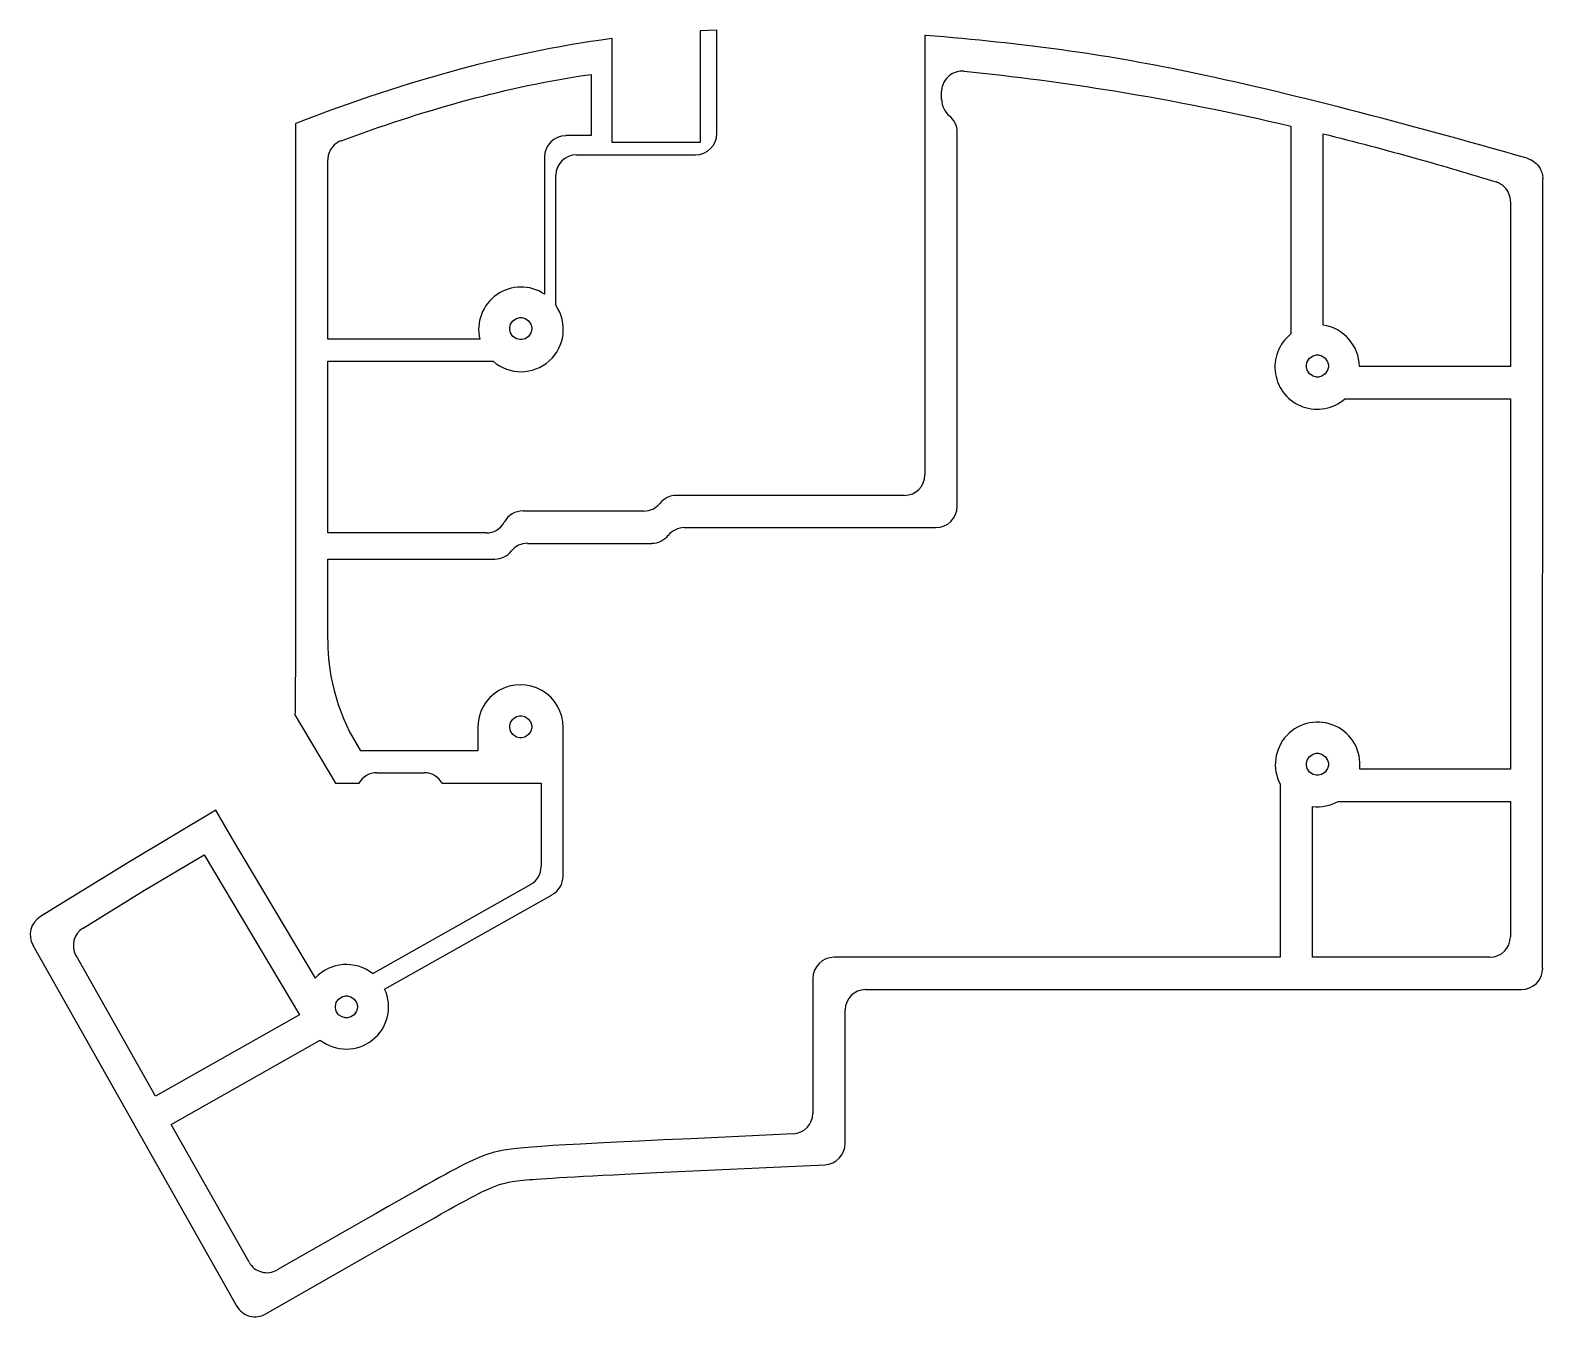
# Model space of a CAD drawing. Header units: millimetres. Extents: x -72 to 73, y -61 to 62.
import ezdxf

# ---------------------------------------------------------------- set-up
doc = ezdxf.new("R2010")
doc.units = ezdxf.units.MM
doc.layers.get('0').update_dxf_attribs({"linetype": 'CONTINUOUS'})

msp = doc.modelspace()

# ---------------------------------------------------------------- linework, layer by layer
for p, q in [((-16.32, 57.74), (-16.32, 60.81)), ((-6.32, 61.61), (-7.91, 61.54)), ((-7.91, 61.54), (-7.91, 50.88)), ((-6.32, 51.74), (-6.32, 61.61)), ((13.59, 61.12), (13.59, 19.07)), ((-19.36, 57.25), (-18.35, 57.39)), ((-18.35, 57.39), (-18.35, 51.53)), ((-16.32, 50.88), (-16.32, 57.74)), ((15.18, 54.96), (15.18, 55.74)), ((-46.62, 52.66), (-46.63, 3.32)), ((48.59, 52.44), (48.59, 32.57)), ((-18.35, 51.53), (-20.76, 51.53)), ((-7.91, 50.88), (-16.32, 50.88)), ((16.68, 16.07), (16.68, 51.84)), ((51.68, 33.4), (51.68, 51.7)), ((-43.53, 33), (-43.53, 49.2)), ((-22.81, 49.49), (-22.81, 36.37)), ((-19.76, 49.7), (-8.36, 49.7)), ((-21.72, 35.3), (-21.72, 47.74)), ((72.67, -28.11), (72.68, 47.39)), ((69.59, 45.23), (69.59, 29.44)), ((-26.13, 33.18), (-26.04, 33.48)), ((-26.04, 33.48), (-25.82, 33.82)), ((-25.82, 33.82), (-25.48, 34.05)), ((-25.48, 34.05), (-25.17, 34.13)), ((-25.17, 34.13), (-24.97, 34.13)), ((-24.97, 34.13), (-24.66, 34.05)), ((-24.66, 34.05), (-24.33, 33.82)), ((-24.33, 33.82), (-24.1, 33.48)), ((-24.1, 33.48), (-24.02, 33.18)), ((-43.53, 32.05), (-43.53, 33)), ((-28.98, 32.05), (-43.53, 32.05)), ((-26.13, 32.97), (-26.13, 33.18)), ((-26.04, 32.67), (-26.13, 32.97)), ((-25.82, 32.33), (-26.04, 32.67)), ((-25.48, 32.1), (-25.82, 32.33)), ((-25.17, 32.02), (-25.48, 32.1)), ((-24.97, 32.02), (-25.17, 32.02)), ((-24.66, 32.1), (-24.97, 32.02)), ((-24.33, 32.33), (-24.66, 32.1)), ((-24.1, 32.67), (-24.33, 32.33)), ((-24.02, 32.97), (-24.1, 32.67)), ((-24.02, 33.18), (-24.02, 32.97)), ((50.38, 30.24), (50.72, 30.47)), ((50.72, 30.47), (51.03, 30.55)), ((51.03, 30.55), (51.23, 30.55)), ((51.23, 30.55), (51.54, 30.47)), ((51.54, 30.47), (51.87, 30.24)), ((-43.54, 13.52), (-43.53, 29.96)), ((-43.53, 29.96), (-27.71, 29.96)), ((50.07, 29.6), (50.15, 29.9)), ((50.07, 29.39), (50.07, 29.6)), ((50.15, 29.09), (50.07, 29.39)), ((50.15, 29.9), (50.38, 30.24)), ((50.38, 28.75), (50.15, 29.09)), ((51.87, 30.24), (52.1, 29.9)), ((52.1, 29.09), (51.87, 28.75)), ((52.1, 29.9), (52.18, 29.6)), ((52.18, 29.39), (52.1, 29.09)), ((52.18, 29.6), (52.18, 29.39)), ((69.59, 29.44), (55.14, 29.45)), ((50.72, 28.52), (50.38, 28.75)), ((51.03, 28.44), (50.72, 28.52)), ((51.23, 28.44), (51.03, 28.44)), ((51.54, 28.52), (51.23, 28.44)), ((51.87, 28.75), (51.54, 28.52)), ((53.76, 26.36), (69.59, 26.35)), ((69.59, 26.35), (69.58, -9.07)), ((11.63, 17.12), (-10.18, 17.12)), ((-13.3, 15.62), (-24.85, 15.62)), ((-28.37, 13.52), (-43.54, 13.52)), ((-9.43, 14.03), (14.63, 14.03)), ((-24.43, 12.53), (-12.55, 12.53)), ((-43.54, 3.32), (-43.54, 11.03)), ((-43.54, 11.03), (-27.56, 11.03)), ((-43.54, 3.31), (-43.54, 3.32)), ((-46.67, -3.88), (-42.79, -10.41)), ((-26.05, -4.62), (-25.82, -4.28)), ((-25.82, -4.28), (-25.49, -4.05)), ((-25.49, -4.05), (-25.18, -3.97)), ((-25.18, -3.97), (-24.98, -3.97)), ((-24.98, -3.97), (-24.67, -4.05)), ((-24.67, -4.05), (-24.33, -4.28)), ((-24.33, -4.28), (-24.11, -4.62)), ((-29.18, -5.14), (-29.18, -7.32)), ((-26.13, -4.92), (-26.05, -4.62)), ((-26.13, -5.13), (-26.13, -4.92)), ((-26.05, -5.43), (-26.13, -5.13)), ((-25.82, -5.77), (-26.05, -5.43)), ((-25.49, -6), (-25.82, -5.77)), ((-24.33, -5.77), (-24.67, -6)), ((-24.11, -5.43), (-24.33, -5.77)), ((-24.02, -5.13), (-24.11, -5.43)), ((-24.11, -4.62), (-24.02, -4.92)), ((-24.02, -4.92), (-24.02, -5.13)), ((-21.02, -19.3), (-21.02, -5.1)), ((-25.18, -6.08), (-25.49, -6)), ((-24.98, -6.08), (-25.18, -6.08)), ((-24.67, -6), (-24.98, -6.08)), ((-29.18, -7.32), (-40.39, -7.32)), ((50.07, -8.5), (50.15, -8.2)), ((50.07, -8.71), (50.07, -8.5)), ((50.15, -8.2), (50.38, -7.86)), ((50.38, -7.86), (50.71, -7.63)), ((50.71, -7.63), (51.02, -7.55)), ((51.02, -7.55), (51.22, -7.55)), ((51.22, -7.55), (51.53, -7.63)), ((51.53, -7.63), (51.87, -7.86)), ((51.87, -7.86), (52.09, -8.2)), ((52.09, -8.2), (52.18, -8.5)), ((52.18, -8.5), (52.18, -8.71)), ((-38.84, -9.41), (-34.3, -9.41)), ((50.15, -9.01), (50.07, -8.71)), ((50.38, -9.35), (50.15, -9.01)), ((50.71, -9.58), (50.38, -9.35)), ((51.02, -9.66), (50.71, -9.58)), ((51.22, -9.66), (51.02, -9.66)), ((51.53, -9.58), (51.22, -9.66)), ((51.87, -9.35), (51.53, -9.58)), ((52.09, -9.01), (51.87, -9.35)), ((52.18, -8.71), (52.09, -9.01)), ((69.58, -9.07), (55.17, -9.07)), ((-42.79, -10.41), (-40.54, -10.41)), ((-32.6, -10.41), (-23.11, -10.41)), ((-23.11, -10.41), (-23.11, -18.39)), ((47.58, -10.53), (47.58, -27.07)), ((-54.24, -13.01), (-62.65, -18.02)), ((-52.71, -15.64), (-54.24, -13.01)), ((50.67, -27.07), (50.67, -12.64)), ((53.11, -12.16), (69.58, -12.16)), ((69.58, -12.16), (69.58, -25.11)), ((-44.72, -29.06), (-52.71, -15.64)), ((-61.05, -20.66), (-55.35, -17.26)), ((-55.35, -17.26), (-46.23, -32.57)), ((-62.65, -18.02), (-71.02, -23.16)), ((-24.11, -20.09), (-39.25, -28.64)), ((-66.94, -24.28), (-61.05, -20.66)), ((-38.09, -30.12), (-22.06, -21.08)), ((-71.73, -25.91), (-52.25, -60.41)), ((-60.02, -40.36), (-67.61, -26.91)), ((16.63, -27.06), (4.91, -27.06)), ((47.58, -27.07), (16.63, -27.06)), ((67.63, -27.07), (50.67, -27.07)), ((2.86, -29.11), (2.86, -42)), ((7.91, -30.15), (70.63, -30.16)), ((-42.8, -31.71), (-42.72, -31.4)), ((-42.8, -31.91), (-42.8, -31.71)), ((-42.72, -31.4), (-42.49, -31.07)), ((-42.49, -31.07), (-42.16, -30.84)), ((-42.16, -30.84), (-41.85, -30.76)), ((-41.85, -30.76), (-41.65, -30.76)), ((-41.65, -30.76), (-41.34, -30.84)), ((-41.34, -30.84), (-41, -31.07)), ((-41, -31.07), (-40.78, -31.4)), ((-40.78, -31.4), (-40.69, -31.71)), ((-40.69, -31.71), (-40.69, -31.91)), ((-46.23, -32.57), (-60.02, -40.36)), ((-42.72, -32.22), (-42.8, -31.91)), ((-42.49, -32.56), (-42.72, -32.22)), ((-42.16, -32.78), (-42.49, -32.56)), ((-41.85, -32.87), (-42.16, -32.78)), ((-41.65, -32.87), (-41.85, -32.87)), ((-41.34, -32.78), (-41.65, -32.87)), ((-41, -32.56), (-41.34, -32.78)), ((-40.78, -32.22), (-41, -32.56)), ((-40.69, -31.91), (-40.78, -32.22)), ((5.95, -44.87), (5.95, -32.11)), ((-58.5, -43.05), (-44.25, -35)), ((-51.06, -56.24), (-58.5, -43.05)), ((1, -43.96), (-8.79, -44.42)), ((-8.58, -47.5), (4, -46.91)), ((-41.5, -53.05), (-48.38, -56.98)), ((-49.46, -61.18), (-39.91, -55.73))]:
    msp.add_line(p, q)
for centre, radius, start, end in [((17.14, 54.96), 1.95, 179.9936, 231.3114), ((14.64, 51.84), 2.04, -0.0064, 51.3114), ((-20.76, 49.48), 2.04, 89.9936, 179.9936), ((-8.36, 51.74), 2.04, 269.9936, 359.9936), ((-19.76, 47.74), 1.95, 89.9936, 179.9936), ((-25.05, 33), 4.05, 56.3828, 193.6497), ((-25.05, 33), 4.05, -131.1745, 34.6057), ((51.1, 29.4), 4.04, 0.6311, 81.7477), ((51.1, 29.4), 4.04, 128.3451, 311.1618), ((11.63, 19.07), 1.95, 269.9936, 359.9936), ((-13.3, 17.58), 1.96, 269.9936, 321.3114), ((-10.18, 15.07), 2.04, 89.9936, 141.3114), ((14.63, 16.07), 2.04, 269.9936, 359.9936), ((-28.37, 15.47), 1.95, 269.9936, 331.7148), ((-24.85, 13.58), 2.05, 89.9936, 151.7148), ((-12.55, 14.58), 2.04, 269.9936, 321.3114), ((-9.43, 12.07), 1.96, 89.9936, 141.3114), ((-27.55, 13.08), 2.05, 269.9936, 321.3114), ((-24.43, 10.58), 1.96, 89.9936, 141.3114), ((-23.98, 3.32), 19.56, 180.0262, 212.9505), ((-25.1, -5.07), 4.08, -0.4843, 181.0201), ((51.15, -8.62), 4.05, -6.338, 208.208), ((-38.84, -11.37), 1.96, 89.9936, 150.7522), ((-34.3, -11.37), 1.96, 29.2351, 89.9936), ((51.15, -8.62), 4.05, 263.2565, 299.0487), ((-25.07, -18.39), 1.95, 299.4406, 359.9936), ((-23.07, -19.3), 2.04, 299.4406, 359.9936), ((-69.94, -24.91), 2.05, 121.6059, 209.4406), ((-65.91, -25.95), 1.96, 121.6059, 209.4406), ((67.63, -25.11), 1.95, 269.9936, 359.9936), ((4.91, -29.11), 2.04, 89.9936, 179.9936), ((-41.76, -31.81), 4.05, 51.7308, 137.1576), ((70.63, -28.11), 2.05, 269.9936, 359.9936), ((-41.76, -31.81), 4.04, -127.94, 24.7531), ((7.91, -32.11), 1.95, 89.9936, 179.9936), ((0.9, -42), 1.96, 272.7137, 359.9936), ((3.9, -44.87), 2.05, 272.7137, 359.9936), ((-49.35, -55.28), 1.96, 209.4406, 299.7381), ((-50.47, -59.41), 2.05, 209.4406, 299.7381)]:
    msp.add_arc(centre, radius, start, end)
for points, knots in [([(-16.32, 60.81), (-16.34, 60.81), (-16.35, 60.81), (-16.37, 60.81), (-21.74, 60.12), (-26.87, 58.93), (-30.64, 57.94), (-36.05, 56.51), (-41.21, 54.81), (-46.59, 52.68), (-46.6, 52.67), (-46.61, 52.67), (-46.62, 52.66)], [-0.005112, -0.005112, -0.005112, -0.005112, 0, 0, 0, 1.624071, 1.624071, 1.624071, 3.948666, 3.948666, 3.948666, 3.952755, 3.952755, 3.952755, 3.952755]), ([(71.2, 49.36), (59.68, 52.65), (48.12, 55.7), (38.59, 57.67), (30.48, 59.34), (23.22, 60.34), (13.64, 61.12), (13.62, 61.12), (13.61, 61.12), (13.59, 61.12)], [0.15087, 0.15087, 0.15087, 0.15087, 3.74447, 3.74447, 3.74447, 6.800667, 6.800667, 6.800667, 6.805839, 6.805839, 6.805839, 6.805839]), ([(-42.26, 51.03), (-38.52, 52.43), (-34.7, 53.69), (-30.83, 54.75), (-27.04, 55.79), (-23.24, 56.63), (-19.36, 57.25)], [0.138976, 0.138976, 0.138976, 0.138976, 1.335227, 1.335227, 1.335227, 2.502371, 2.502371, 2.502371, 2.502371]), ([(17.33, 57.69), (17.08, 57.71), (16.82, 57.69), (16.58, 57.61), (16.33, 57.54), (16.1, 57.42), (15.91, 57.26), (15.71, 57.1), (15.54, 56.9), (15.42, 56.68), (15.34, 56.54), (15.28, 56.39), (15.24, 56.23), (15.2, 56.07), (15.18, 55.91), (15.18, 55.74)], [0, 0, 0, 0, 0.0781289, 0.0781289, 0.0781289, 0.1562578, 0.1562578, 0.1562578, 0.2343867, 0.2343867, 0.2343867, 0.2845814, 0.2845814, 0.2845814, 0.3347761, 0.3347761, 0.3347761, 0.3347761]), ([(17.33, 57.69), (22.14, 57.21), (27, 56.57), (31.72, 55.8), (37.38, 54.88), (43.01, 53.75), (48.59, 52.44)], [0.220062, 0.220062, 0.220062, 0.220062, 1.662088, 1.662088, 1.662088, 3.388867, 3.388867, 3.388867, 3.388867]), ([(-42.26, 51.03), (-42.5, 50.94), (-42.72, 50.81), (-42.91, 50.64), (-43.09, 50.46), (-43.24, 50.26), (-43.35, 50.03), (-43.41, 49.9), (-43.46, 49.76), (-43.49, 49.62), (-43.52, 49.48), (-43.53, 49.34), (-43.53, 49.2)], [0, 0, 0, 0, 0.0781289, 0.0781289, 0.0781289, 0.1562578, 0.1562578, 0.1562578, 0.1997892, 0.1997892, 0.1997892, 0.2433206, 0.2433206, 0.2433206, 0.2433206]), ([(51.68, 51.7), (54.66, 50.97), (57.63, 50.18), (60.58, 49.35), (63.13, 48.64), (65.68, 47.88), (68.21, 47.1)], [0.005742, 0.005742, 0.005742, 0.005742, 0.926184, 0.926184, 0.926184, 1.721949, 1.721949, 1.721949, 1.721949]), ([(71.2, 49.36), (71.45, 49.28), (71.69, 49.16), (71.9, 49), (72.11, 48.83), (72.29, 48.63), (72.42, 48.4), (72.5, 48.24), (72.57, 48.08), (72.61, 47.91), (72.66, 47.74), (72.68, 47.57), (72.68, 47.39)], [0, 0, 0, 0, 0.0781289, 0.0781289, 0.0781289, 0.1562578, 0.1562578, 0.1562578, 0.2076883, 0.2076883, 0.2076883, 0.2591188, 0.2591188, 0.2591188, 0.2591188]), ([(69.59, 45.23), (69.59, 45.49), (69.54, 45.74), (69.44, 45.97), (69.35, 46.21), (69.21, 46.42), (69.03, 46.61), (68.91, 46.72), (68.79, 46.82), (68.65, 46.9), (68.51, 46.99), (68.37, 47.05), (68.21, 47.1)], [0, 0, 0, 0, 0.0781289, 0.0781289, 0.0781289, 0.1562578, 0.1562578, 0.1562578, 0.2055485, 0.2055485, 0.2055485, 0.2548392, 0.2548392, 0.2548392, 0.2548392]), ([(-46.63, 3.32), (-46.63, 1.97), (-46.63, 0.33), (-46.64, -1.07), (-46.64, -1.93), (-46.65, -2.98), (-46.67, -3.87), (-46.67, -3.87), (-46.67, -3.88), (-46.67, -3.88)], [0, 0, 0, 0, 0.4042033, 0.4042033, 0.4042033, 0.6526255, 0.6526255, 0.6526255, 0.6538255, 0.6538255, 0.6538255, 0.6538255]), ([(-8.79, -44.42), (-23.59, -45.12), (-25.82, -45.25), (-27.61, -45.72), (-28.29, -45.9), (-29, -46.16), (-29.97, -46.63), (-31.45, -47.33), (-33.96, -48.74), (-41.5, -53.05)], [0, 0, 0, 0, 4.446785, 4.446785, 4.446785, 6.156603, 6.156603, 6.156603, 8.741924, 8.741924, 8.741924, 8.741924]), ([(-39.91, -55.73), (-32.49, -51.49), (-29.98, -50.08), (-28.57, -49.41), (-27.54, -48.91), (-26.85, -48.68), (-25.9, -48.53), (-25.27, -48.43), (-24.49, -48.35), (-23.6, -48.29), (-21.27, -48.11), (-16.5, -47.88), (-8.58, -47.5)], [0, 0, 0, 0, 2.563571, 2.563571, 2.563571, 4.45958, 4.45958, 4.45958, 5.707808, 5.707808, 5.707808, 8.951726, 8.951726, 8.951726, 8.951726])]:
    msp.add_open_spline(points, degree=3, knots=knots)

doc.saveas('drawing.dxf')
